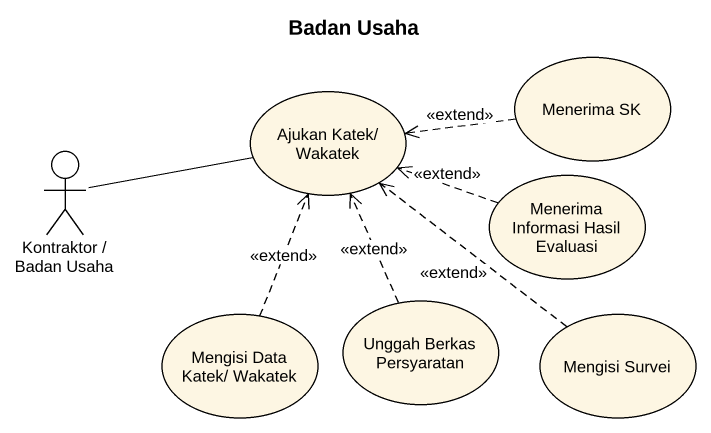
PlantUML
@startuml
title Badan Usaha
usecase "Ajukan Katek/ Wakatek" as Ajukan_Katek_Wakatek
usecase "Menerima SK" as Menerima_SK
actor "Kontraktor / Badan Usaha" as Kontraktor_Badan_Usaha
usecase "Menerima Informasi Hasil Evaluasi" as Menerima_Informasi_Hasil
usecase "Unggah Berkas Persyaratan" as Unggah_Berkas_Persyaratan
usecase "Mengisi Data Katek/ Wakatek" as Mengisi_Data_Katek_Wakatek
usecase "Mengisi Survei" as Mengisi_Survei
Menerima_SK .left.> Ajukan_Katek_Wakatek : <<extend>>
Kontraktor_Badan_Usaha -right- Ajukan_Katek_Wakatek
Menerima_Informasi_Hasil .left.> Ajukan_Katek_Wakatek : <<extend>>
Unggah_Berkas_Persyaratan .up.> Ajukan_Katek_Wakatek : <<extend>>
Mengisi_Data_Katek_Wakatek .up.> Ajukan_Katek_Wakatek : <<extend>>
Mengisi_Survei .up.> Ajukan_Katek_Wakatek : <<extend>>
@enduml
